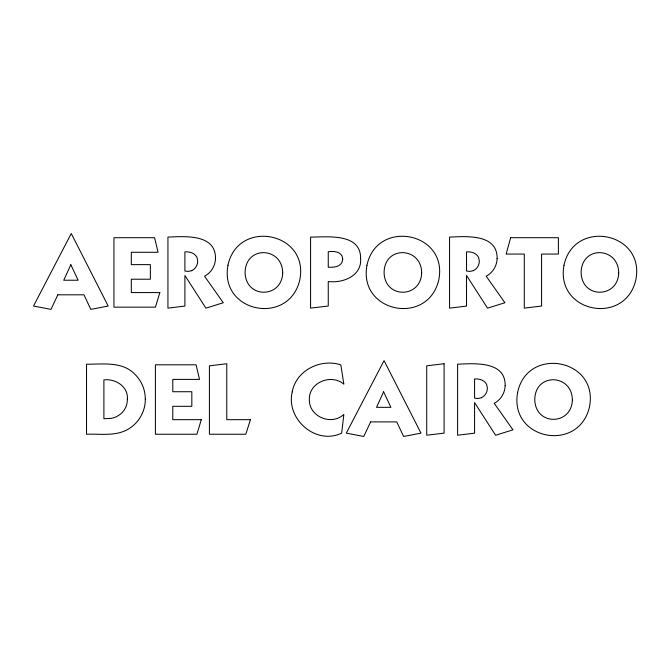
<?xml version="1.0" encoding="UTF-8"?>
<svg xmlns="http://www.w3.org/2000/svg" width="670" height="670" viewBox="0 0 670 670"><rect width="100%" height="100%" fill="white"/><g stroke="black" fill="none" stroke-linecap="round" stroke-linejoin="round"><path stroke-width="1" d="M360.611 258.62C361.934 275.981 342.78 283.418 328.258 281.5L328.258 306.039L310.578 308.116L310.578 237.096C327.195 237.113 361.029 232.708 360.611 258.62M227.968 265.261C219.165 312.79 289.18 326.257 299.808 279.8C309.322 231.962 237.825 218.437 227.968 265.261M366.951 265.261C358.157 312.79 428.163 326.257 438.791 279.8C448.305 231.962 376.808 218.437 366.951 265.261M517.642 392.36C508.84 439.889 578.855 453.356 589.474 406.891C598.997 359.061 527.491 345.536 517.642 392.36M563.998 265.261C555.204 312.79 625.211 326.257 635.838 279.8C645.352 231.962 573.855 218.437 563.998 265.261M127.417 399.06L127.049 403.231L125.927 406.991L124.051 410.341A20.326 20.326 0 0 1 110.969 418.407L103.9 418.75L103.9 379.89C115.374 378.458 128.297 386.498 127.417 399.06M292.229 391.875C285.713 419.001 315.805 445.491 341.675 433.163L343.852 414.437C331.349 426.053 308.912 416.639 309.331 399.555C308.769 382.428 331.164 373.374 343.852 384.153L340.837 364.899C320.788 358.207 296.065 370.368 292.229 391.875M145.298 398.96C145.524 411.087 138.992 422.678 128.615 428.917C115.952 436.622 100.534 433.699 86.531 434.244L86.531 364.195C102.803 364.354 122.426 361.105 134.955 374.346C141.529 380.803 145.298 389.747 145.298 398.96M282.69 272.975C281.928 298.234 245.957 299.122 245.103 272.765C245.212 245.186 282.572 246.66 282.69 272.975M421.673 272.975C420.911 298.234 384.94 299.122 384.086 272.765C384.203 245.186 421.556 246.66 421.673 272.975M572.364 400.074C571.602 425.333 535.631 426.212 534.769 399.864C534.886 372.286 572.239 373.76 572.364 400.074M618.72 272.975C617.958 298.234 581.987 299.122 581.133 272.765C581.25 245.186 618.603 246.66 618.72 272.975M215.48 258.637C215.279 265.931 211.033 272.824 204.559 276.216L223.286 302.74L205.916 308.15L184.903 275.471L184.903 306.073L167.936 308.15L167.936 237.096C184.359 236.435 216.067 233.596 215.48 258.637M497.106 258.637C496.906 265.931 492.659 272.824 486.185 276.216L504.912 302.74L487.542 308.15L466.529 275.471L466.529 306.073L449.562 308.15L449.562 237.096C465.985 236.435 497.693 233.596 497.106 258.637M505.155 385.727C504.954 393.03 500.708 399.923 494.226 403.315L512.952 429.839L495.591 435.249L474.578 402.57L474.578 433.172L457.61 435.249L457.61 364.195C474.025 363.534 505.733 360.695 505.155 385.727M342.73 259.022L341.901 262.632C339.02 267.288 333.132 267.405 328.258 267.221L328.258 251.753C333.107 251.116 339.246 251.183 342.06 255.932L342.73 259.022M510.641 237.708L506.16 254.064L524.283 254.064L524.283 308.116L541.561 306.039L541.561 254.064L558.386 254.064L558.386 237.708L510.641 237.708M159.82 292.572L155.457 307.153L113.942 307.153L113.942 237.708L154.619 237.708L158.053 252.289L131.312 252.289L131.312 264.633L150.356 264.633L150.356 279.214L131.312 279.214L131.312 292.572L159.82 292.572M201.293 419.671L196.921 434.244L155.406 434.244L155.406 364.807L196.092 364.807L199.526 379.387L172.785 379.387L172.785 391.732L191.829 391.732L191.829 406.305L172.785 406.305L172.785 419.671L201.293 419.671M250.404 419.671L245.823 434.244L209.409 434.244L209.409 365.82L226.778 363.743L226.778 419.671L250.404 419.671M70.836 264.734L63.751 280.228L78.122 280.228L70.836 264.734M383.617 391.833L376.532 407.327L390.911 407.327L383.617 391.833M57.846 294.808L50.979 309.373L33.5 306.039L71.263 233.528L108.197 306.039L90.827 309.373L83.959 294.808L57.846 294.808M370.627 421.899L363.76 436.471L346.281 433.138L384.052 360.628L420.986 433.138L403.608 436.471L396.741 421.899L370.627 421.899M191.771 270.655L188.027 271.442L184.903 271.015L184.903 251.878C189.526 251.526 194.627 252.908 196.947 257.263L197.709 260.932A10.661 10.661 0 0 1 191.771 270.663M473.397 270.655L469.653 271.442L466.529 271.015L466.529 251.878C471.144 251.526 476.253 252.908 478.573 257.263L479.326 260.932A10.661 10.661 0 0 1 473.397 270.663M481.445 397.754L477.702 398.533L474.578 398.114L474.578 378.977C479.192 378.617 484.301 380.007 486.621 384.362L487.375 388.031A10.661 10.661 0 0 1 481.445 397.754M444.093 363.743L426.723 365.82L426.723 435.215L444.093 433.13L444.093 363.743"/></g></svg>
